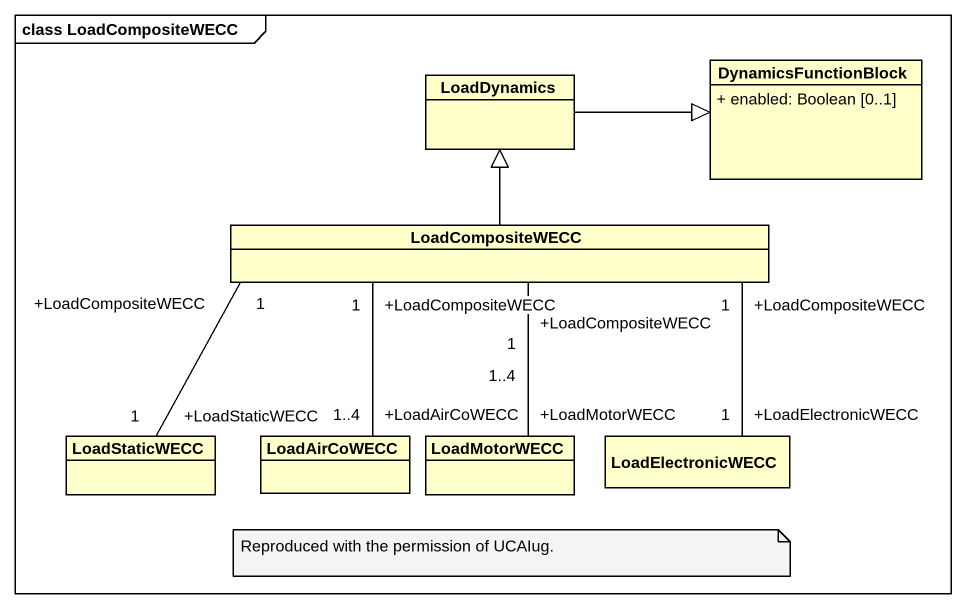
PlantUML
@startuml
mainframe class LoadCompositeWECC
hide circle
hide empty members
skinparam classAttributeIconSize 0
class DynamicsFunctionBlock {
  + enabled: Boolean [0..1]
}
class LoadDynamics
class LoadCompositeWECC
class LoadStaticWECC
class LoadAirCoWECC
class LoadMotorWECC
class LoadElectronicWECC
LoadDynamics -right-|> DynamicsFunctionBlock
LoadCompositeWECC -up-|> LoadDynamics
LoadStaticWECC "+LoadStaticWECC\n1" -right- "+LoadCompositeWECC\n1" LoadCompositeWECC
LoadAirCoWECC "+LoadAirCoWECC\n1..4" -up- "+LoadCompositeWECC\n1" LoadCompositeWECC
LoadMotorWECC "+LoadMotorWECC\n1..4" -up- "+LoadCompositeWECC\n1" LoadCompositeWECC
LoadElectronicWECC "+LoadElectronicWECC\n1" -up- "+LoadCompositeWECC\n1" LoadCompositeWECC
note as N1
  Reproduced with the permission of UCAIug.
end note
@enduml
